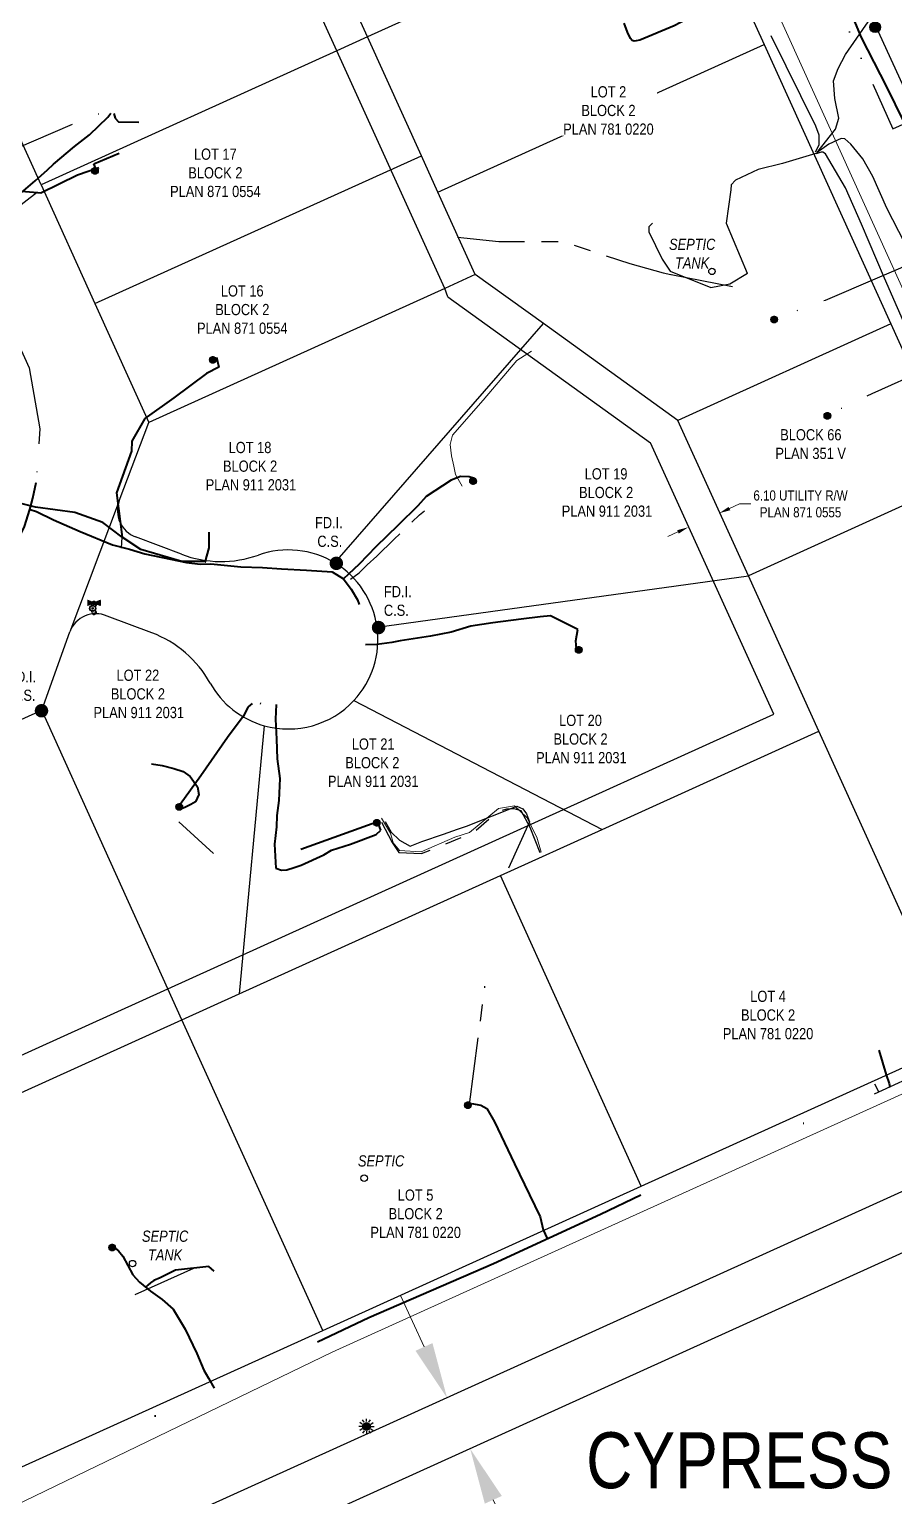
# Model space of a CAD drawing. Extents: x 312545 to 320442, y 5540407 to 5546054.
# Drawn here: x 316589 to 316743.5, y 5541749.7 to 5542012 of the extents above; entities that cross this region are included whole.
import ezdxf

# ---------------------------------------------------------------- set-up
doc = ezdxf.new("R2010")
doc.units = 0
doc.header["$LTSCALE"] = 5
doc.header["$PDSIZE"] = 0.5
for name, pattern in [('COOP2', [10, 5, -1, 0, -1, 0, -1, 0, -1, 0, -1]), ('DASHDOT', [25.4, 12.7, -6.35, 0, -6.35]), ('HIDDEN', [9.525, 6.35, -3.175]), ('POWERLINE5', [7.8, 2.4, -0.6, 0.6, -0.6, 0.6, -0.6, 2.4])]:
    doc.linetypes.add(name, pattern=pattern)
doc.layers.get('Defpoints').update_dxf_attribs({"color": 9})
for name, color, linetype, lineweight, true_color in [('AS-FIBRE-OPTIC', 7, 'foc-FIBREOP', 9, 0xff9c38), ('AS-WATER PIPE', 7, 'foc-WATER', 9, 0x8ac4ff), ('EXISTING PIPE UNKNOWN', 7, 'Continuous', 9, 0x5c4500)]:
    doc.layers.add(name, color=color, linetype=linetype, lineweight=lineweight, true_color=true_color)
for name, color, linetype in [('AS-POWER', 104, 'foc-POWER'), ('AS-POWER-EXISTING', 72, 'POWERLINE5'), ('AS-POWER-EXISTING-PP-1000', 72, 'Continuous'), ('AS-Sewer San_1000', 53, 'HIDDEN'), ('AS-SYMBOL-1000', 7, 'Continuous'), ('AS-TELEPHONE', 224, 'foc-TEL'), ('AS-TELEPHONE-TELUS', 224, 'foc-TEL'), ('F-RW', 190, 'Continuous'), ('L-MON-1000', 1, 'Continuous'), ('L-TITLEDB', 4, 'Continuous'), ('L-TITLEDB-T-1000', 4, 'Continuous'), ('P-APEX RECON-URBAN', 30, 'COOP2')]:
    doc.layers.add(name, color=color, linetype=linetype)
for name, color, linetype, lineweight in [('AS-RECON EXISTING', 151, 'DASHDOT', 40), ('F-RW-T', 190, 'Continuous', 9), ('F-WS-T-1000', 190, 'Continuous', 9)]:
    doc.layers.add(name, color=color, linetype=linetype, lineweight=lineweight)
doc.styles.add('1.8', font='ARIALN.TTF', dxfattribs={"height": 1.8})
doc.styles.add('175L', font='ARIALN.TTF', dxfattribs={"height": 10})
doc.styles.add('80CG', font='ARIALN.TTF', dxfattribs={"height": 10})
doc.styles.add('80L', font='ARIALN.TTF', dxfattribs={"height": 10})
doc.styles.add('foc-LtypeFont', font='ARIALN.TTF', dxfattribs={"height": 7.35})
doc.linetypes.add('foc-FIBREOP', pattern='A,10,-1,["FO",foc-LtypeFont,S=0.2,R=0,X=-0.5,Y=-0.75],-2.75', length=13.75)
doc.linetypes.add('foc-POWER', pattern='A,6,-1,["P",foc-LtypeFont,S=0.2,R=0,X=-0.625,Y=-0.75],-1.24,4', length=12.24)
doc.linetypes.add('foc-TEL', pattern='A,2,-1,["T",foc-LtypeFont,S=0.2,R=0,X=-0.425,Y=-0.75],-1.24,8', length=12.24)
doc.linetypes.add('foc-WATER', pattern='A,10,-1,["W",foc-LtypeFont,S=0.2,R=0,X=-0.425,Y=-0.75],-2', length=13)
doc.dimstyles.new('Compass 1 000', dxfattribs={"dimtxt": 1.8, "dimasz": 2, "dimexe": 0.2, "dimexo": 0.0625, "dimgap": 0.5, "dimtad": 0, "dimtih": 1, "dimtoh": 1, "dimzin": 0, "dimdsep": 46, "dimtxsty": '1.8', "dimcen": 0.1, "dimse1": 1, "dimse2": 1, "dimclrd": 256, "dimclrt": 256, "dimaunit": 1, "dimadec": 4, "dimazin": 0, "dimtfac": 0.06, "dimtofl": 0, "dimtmove": 0, "dimatfit": 0, "dimfxl": 0.2, "dimtolj": 1, "dimtzin": 0, "dimlwd": -1, "dimarcsym": 0})
doc.dimstyles.new('Compass 5 000', dxfattribs={"dimscale": 5, "dimtxt": 9, "dimasz": 2, "dimexe": 0.2, "dimexo": 0.0625, "dimgap": 0.5, "dimtad": 0, "dimtih": 1, "dimtoh": 1, "dimzin": 0, "dimdsep": 46, "dimtxsty": '80CG', "dimcen": 0.1, "dimse1": 1, "dimse2": 1, "dimclrd": 256, "dimclrt": 256, "dimaunit": 1, "dimadec": 4, "dimazin": 0, "dimtfac": 0.06, "dimtofl": 0, "dimtmove": 0, "dimatfit": 1, "dimfxl": 0.2, "dimtolj": 1, "dimtzin": 0, "dimlwd": -1, "dimarcsym": 0})

# ---------------------------------------------------------------- blocks, each defined once
blk = doc.blocks.new('fdia')
at = {"color": 255, "const_width": 1}
blk.add_lwpolyline([(-0.5, 0, 1), (0.5, 0, 1)], format="xyb", close=True, dxfattribs=at)
blk = doc.blocks.new('Fdiaa')
blk.add_blockref('fdia', (0, 0))
blk = doc.blocks.new('fdib')
at = {"color": 1, "const_width": 1.6}
blk.add_lwpolyline([(-0.4, 0, 1), (0.4, 0, 1)], format="xyb", close=True, dxfattribs=at)
at = {"color": 1}
blk.add_circle((0, 0), 0.8, dxfattribs=at)
blk = doc.blocks.new('Fdibb')
blk.add_blockref('fdib', (0, 0))
blk = doc.blocks.new('fdicc')
for name in ['Fdibb', 'Fdiaa']:
    blk.add_blockref(name, (0, 0))
blk = doc.blocks.new('FDI')
blk.add_blockref('fdicc', (0, 0))
blk = doc.blocks.new('*D431')
at = {"layer": 'Defpoints', "color": 0, "transparency": 16777216}
for p in [(316712.22, 5541925.52), (316712.37, 5541925.19), (316706.82, 5541922.67)]:
    blk.add_point(p, dxfattribs=at)
at = {"layer": 'F-WS-T-1000', "transparency": 16777216}
for p, q in [((316714.04, 5541926.34), (316715.86, 5541927.17)), ((316715.86, 5541927.17), (316717.86, 5541927.17)), ((316704.85, 5541922.17), (316703.02, 5541921.35))]:
    blk.add_line(p, q, dxfattribs=at)
for points in [[(316713.9, 5541926.65), (316714.18, 5541926.04), (316712.22, 5541925.52)], [(316704.71, 5541922.48), (316704.98, 5541921.87), (316706.67, 5541923)]]:
    blk.add_solid(points, dxfattribs=at)
at = {"layer": 'F-WS-T-1000', "transparency": 16777216, "insert": (316726.74, 5541927.17), "char_height": 1.8, "attachment_point": 5, "style": '1.8'}
blk.add_mtext('\\A1;6.10 UTILITY R/W\\PPLAN 871 0555', dxfattribs=at)
blk = doc.blocks.new('lightpole')
h = blk.add_hatch(color=255)
h.dxf.hatch_style = 1
h.paths.add_polyline_path([(-0.78, 0, 1), (0.78, 0, 1)])
h.paths.add_polyline_path([(0.68, 0, -1), (-0.68, 0, -1)], flags=16)
h = blk.add_hatch(color=13)
h.dxf.hatch_style = 1
edge = h.paths.add_edge_path()
edge.add_arc((0, 0), 0.682, 0, 360)
at = {"color": 13}
for p, q in [((-0.86, 0), (-1.38, 0)), ((-0.75, 0.43), (-1.19, 0.69)), ((-0.43, 0.75), (-0.69, 1.19)), ((0, 0.86), (0, 1.38)), ((0.43, 0.75), (0.69, 1.19)), ((0.75, 0.43), (1.19, 0.69)), ((0.86, 0), (1.38, 0)), ((-0.75, -0.43), (-1.19, -0.69)), ((-0.43, -0.75), (-0.69, -1.19)), ((0, -0.86), (0, -1.38)), ((0.43, -0.75), (0.69, -1.19)), ((0.75, -0.43), (1.19, -0.69))]:
    blk.add_line(p, q, dxfattribs=at)
blk.add_circle((0, 0), 0.682, dxfattribs=at)
blk = doc.blocks.new('RISER')
h = blk.add_hatch(color=255)
h.dxf.hatch_style = 1
edge = h.paths.add_edge_path()
edge.add_arc((0, 0), 0.7, 0, 360)
blk.add_hatch(color=13).paths.add_polyline_path([(0.58, -0.15), (-0.58, -0.15, 0.774597)])
at = {"color": 13}
blk.add_line((-0.58, -0.15), (0.58, -0.15), dxfattribs=at)
blk.add_circle((0, 0), 0.6, dxfattribs=at)
blk = doc.blocks.new('VALVE')
h = blk.add_hatch(color=255)
h.dxf.hatch_style = 1
edge = h.paths.add_edge_path()
edge.add_line((-0.33, 0.24), (-1.2, 0.59))
edge.add_line((-1.2, 0.59), (-1.2, -0.59))
edge.add_line((-1.2, -0.59), (-0.33, -0.24))
edge.add_arc((0, 0), 0.411, 215.8775, 324.1225)
edge.add_line((0.33, -0.24), (1.2, -0.59))
edge.add_line((1.2, -0.59), (1.2, 0.59))
edge.add_line((1.2, 0.59), (0.33, 0.24))
edge.add_arc((0, 0), 0.411, 35.8775, 144.1225)
at = {"color": 48}
for p, q in [((-1.1, 0.44), (-1.1, -0.44)), ((-0.29, 0.12), (-1.1, 0.44)), ((0.29, 0.12), (1.1, 0.44)), ((1.1, 0.44), (1.1, -0.44)), ((-1.1, -0.44), (-0.29, -0.12)), ((1.1, -0.44), (0.29, -0.12))]:
    blk.add_line(p, q, dxfattribs=at)
for radius in [0.311, 0.11]:
    blk.add_circle((0, 0), radius, dxfattribs=at)
blk = doc.blocks.new('Hydrant')
for points in [[(-2.9, 4.6), (0.4, 10.5), (0.6, 10.7), (0.8, 10.8), (1, 10.9), (1.3, 11), (1.6, 11), (1.9, 11), (2.3, 11), (2.6, 10.9), (2.9, 10.9), (3.3, 10.7), (3.6, 10.6), (4, 10.4), (4.4, 10.2), (4.8, 9.9), (5.2, 9.7), (5.5, 9.4), (5.8, 9.1), (6.1, 8.7), (6.3, 8.4), (6.4, 8.1), (6.5, 7.8), (6.6, 7.6), (6.6, 7.3), (6.5, 7), (4.4, 3.3)], [(-0.5, 8.9), (-0.3, 9.1), (-0.2, 9.2), (0, 9.3), (0.1, 9.3), (0.2, 9.4), (0.4, 9.4), (0.5, 9.4), (0.7, 9.5), (0.8, 9.5), (1, 9.5), (1.1, 9.4), (1.3, 9.4), (1.5, 9.4), (1.6, 9.4), (1.8, 9.3), (2, 9.3), (2.1, 9.2), (2.3, 9.2), (2.5, 9.1), (2.7, 9), (2.9, 8.9), (3.1, 8.9), (3.2, 8.7), (3.4, 8.6), (3.6, 8.5), (3.8, 8.4), (4, 8.3), (4.2, 8.1), (4.4, 8), (4.6, 7.8), (4.7, 7.7), (4.9, 7.5), (5, 7.4), (5.1, 7.2), (5.3, 7), (5.4, 6.9), (5.4, 6.7), (5.5, 6.6), (5.6, 6.4), (5.6, 6.3), (5.7, 6.2), (5.7, 6), (5.7, 5.9), (5.7, 5.7), (5.6, 5.5), (5.6, 5.4)], [(5.6, 5.5), (5.7, 5.8), (5.7, 5.9), (5.8, 6.1), (5.7, 6.3), (5.7, 6.4), (5.7, 6.5), (5.6, 6.7), (5.5, 6.8), (5.5, 7), (5.4, 7.1), (5.2, 7.3), (5.1, 7.4), (5, 7.6), (4.8, 7.8), (4.7, 7.9), (4.5, 8.1), (4.3, 8.2), (4.1, 8.4), (4, 8.5), (3.8, 8.6), (3.6, 8.7), (3.4, 8.9), (3.2, 9), (3, 9.1), (2.8, 9.1), (2.6, 9.2), (2.4, 9.3), (2.2, 9.3), (2.1, 9.4), (1.9, 9.4), (1.7, 9.5), (1.6, 9.5), (1.4, 9.5), (1.3, 9.6), (1.1, 9.6), (0.9, 9.6), (0.8, 9.6), (0.6, 9.6), (0.5, 9.5), (0.3, 9.5), (0.2, 9.5), (0.1, 9.4), (-0.1, 9.4), (-0.2, 9.2), (-0.3, 9.1), (-0.4, 9)], [(-2.9, -4.6), (0.4, -10.5), (0.6, -10.7), (0.8, -10.8), (1, -10.9), (1.3, -11), (1.6, -11), (1.9, -11), (2.3, -11), (2.6, -10.9), (2.9, -10.9), (3.3, -10.7), (3.6, -10.6), (4, -10.4), (4.4, -10.2), (4.8, -9.9), (5.2, -9.7), (5.5, -9.4), (5.8, -9.1), (6.1, -8.7), (6.3, -8.4), (6.4, -8.1), (6.5, -7.8), (6.6, -7.6), (6.6, -7.3), (6.5, -7), (4.4, -3.3)], [(-0.5, -8.9), (-0.3, -9.1), (-0.2, -9.2), (0, -9.3), (0.1, -9.3), (0.2, -9.4), (0.4, -9.4), (0.5, -9.4), (0.7, -9.5), (0.8, -9.5), (1, -9.5), (1.1, -9.4), (1.3, -9.4), (1.5, -9.4), (1.6, -9.4), (1.8, -9.3), (2, -9.3), (2.1, -9.2), (2.3, -9.2), (2.5, -9.1), (2.7, -9), (2.9, -8.9), (3.1, -8.9), (3.2, -8.7), (3.4, -8.6), (3.6, -8.5), (3.8, -8.4), (4, -8.3), (4.2, -8.1), (4.4, -8), (4.6, -7.8), (4.7, -7.7), (4.9, -7.5), (5, -7.4), (5.1, -7.2), (5.3, -7), (5.4, -6.9), (5.4, -6.7), (5.5, -6.6), (5.6, -6.4), (5.6, -6.3), (5.7, -6.2), (5.7, -6), (5.7, -5.9), (5.7, -5.7), (5.6, -5.5), (5.6, -5.4)], [(5.6, -5.5), (5.7, -5.8), (5.7, -5.9), (5.8, -6.1), (5.7, -6.3), (5.7, -6.4), (5.7, -6.5), (5.6, -6.7), (5.5, -6.8), (5.5, -7), (5.4, -7.1), (5.2, -7.3), (5.1, -7.4), (5, -7.6), (4.8, -7.8), (4.7, -7.9), (4.5, -8.1), (4.3, -8.2), (4.1, -8.4), (4, -8.5), (3.8, -8.6), (3.6, -8.7), (3.4, -8.9), (3.2, -9), (3, -9.1), (2.8, -9.1), (2.6, -9.2), (2.4, -9.3), (2.2, -9.3), (2.1, -9.4), (1.9, -9.4), (1.7, -9.5), (1.6, -9.5), (1.4, -9.5), (1.3, -9.6), (1.1, -9.6), (0.9, -9.6), (0.8, -9.6), (0.6, -9.6), (0.5, -9.5), (0.3, -9.5), (0.2, -9.5), (0.1, -9.4), (-0.1, -9.4), (-0.2, -9.2), (-0.3, -9.1), (-0.4, -9)]]:
    blk.add_lwpolyline(points)
for points in [[(-0.2, -1.2), (-0.2, -1.1, -0.174095), (-0.9, -0.7), (-1, -0.7, -0.150437), (-1.2, 0), (-1, -0.2), (-0.9, 0, 0.150437), (-0.8, -0.5), (-0.8, -0.6, 0.168265), (-0.2, -1), (-0.2, -0.9), (0, -1)], [(-0.1, -0.6), (-0.6, -0.1, -0.414213), (-0.6, 0.1), (-0.1, 0.6, -0.414214), (0.1, 0.6), (0.6, 0.1, -0.414213), (0.6, -0.1), (0.1, -0.6, -0.414214)]]:
    blk.add_lwpolyline(points, format="xyb", close=True)
blk.add_lwpolyline([(4.7, -2.9), (4.7, -3, 0.286746), (4.7, 3), (4.7, 2.9)], format="xyb")
for radius in [5.5, 4.7, 1.3, 0.8]:
    blk.add_circle((0, 0), radius)
blk = doc.blocks.new('POWERPOLE')
h = blk.add_hatch(color=255)
edge = h.paths.add_edge_path()
edge.add_arc((0, 0), 0.96, 0, 360)
at = {"linetype": 'Continuous'}
for p, q in [((0.68, -0.68), (-0.68, 0.68)), ((-0.68, -0.68), (0.68, 0.68))]:
    blk.add_line(p, q, dxfattribs=at)
blk.add_circle((0, 0), 0.96, dxfattribs=at)
blk = doc.blocks.new('*D1825')
at = {"layer": 'Defpoints', "color": 0, "transparency": 16777216}
for p in [(316713.62, 5541790.06), (316717.75, 5541780.96), (316667.73, 5541758.28)]:
    blk.add_point(p, dxfattribs=at)
at = {"layer": 'F-RW-T', "transparency": 16777216}
for p, q in [((316659.48, 5541776.49), (316655.35, 5541785.6)), ((316671.86, 5541749.17), (316676.25, 5541739.5)), ((316676.25, 5541739.5), (316686.25, 5541739.5))]:
    blk.add_line(p, q, dxfattribs=at)
for points in [[(316660.99, 5541777.18), (316657.96, 5541775.81), (316663.6, 5541767.39)], [(316673.38, 5541749.86), (316670.34, 5541748.49), (316667.73, 5541758.28)]]:
    blk.add_solid(points, dxfattribs=at)
at = {"layer": 'F-RW-T', "transparency": 16777216, "insert": (316741.57, 5541739.5), "char_height": 10, "attachment_point": 5, "style": '80CG'}
blk.add_mtext('\\A1;CYPRESS COUNTY\\P10.00 ACCESS R/W\\PPLAN 211 1686', dxfattribs=at)

msp = doc.modelspace()

# ---------------------------------------------------------------- linework, layer by layer
at = {"layer": 'AS-FIBRE-OPTIC', "flags": 128}
msp.add_lwpolyline([(316651.907, 5541871.007), (316653.498, 5541868.345), (316653.98, 5541866.604), (316655.123, 5541865.243), (316658.985, 5541864.968), (316664.96, 5541867.588), (316667.63, 5541868.445), (316672.799, 5541872.748), (316675.637, 5541873.201), (316677.836, 5541871.135), (316679.647, 5541867.602), (316680.406, 5541864.934)], dxfattribs=at)
at = {"layer": 'AS-POWER', "flags": 128}
msp.add_lwpolyline([(316627.031, 5542259.368), (316648.672, 5542212.903), (316669.131, 5542167.938), (316691.291, 5542118.665), (316707.377, 5542083.555), (316723.592, 5542048.313), (316740.238, 5542012.41), (316752.15, 5541986.405), (316763.969, 5541960.007), (316795.017, 5541892.554), (316812.264, 5541854.979), (316812.276, 5541854.979)], dxfattribs=at)
at = {"layer": 'AS-POWER-EXISTING', "flags": 128}
for points in [[(316665.477, 5541974.823), (316672.846, 5541974.077), (316684.278, 5541974.092), (316696.265, 5541970.143), (316702.229, 5541968.46), (316714.614, 5541966.008)], [(316646.322, 5541913.746), (316647.889, 5541914.853), (316649.347, 5541916.271), (316651.047, 5541917.837), (316654.158, 5541920.887), (316656.522, 5541923.141), (316658.697, 5541925.248), (316660.412, 5541926.586)], [(316651.859, 5541870.318), (316653.763, 5541866.637), (316654.99, 5541864.875), (316659.046, 5541864.69), (316668.312, 5541868.414), (316672.579, 5541872.162), (316674.304, 5541872.677), (316675.545, 5541872.719), (316676.782, 5541872.393), (316678.4, 5541869.376), (316680.174, 5541864.884)], [(316667.611, 5541819.855), (316670.374, 5541840.969)], [(316607.869, 5541785.856), (316618.371, 5541790.57)]]:
    msp.add_lwpolyline(points, dxfattribs=at)
at = {"layer": 'AS-RECON EXISTING', "flags": 128}
for points in [[(316721.188, 5542047.38), (316723.059, 5542043.828), (316726.75, 5542036.038), (316732.231, 5542023.949), (316733.024, 5542021.375), (316734.271, 5542018.681), (316735.618, 5542015.274), (316737.584, 5542010.543), (316742.12, 5542001.734), (316745.119, 5541995.502), (316748.773, 5541988.249), (316753.057, 5541979.133), (316757.101, 5541970.931), (316759.908, 5541964.986), (316762.218, 5541959.387), (316765.634, 5541951.893), (316768.842, 5541945.057), (316774.493, 5541932.091), (316777.689, 5541924.795), (316781.483, 5541916.777), (316787.856, 5541903.411), (316790.907, 5541896.612), (316794.159, 5541889.729), (316796.821, 5541882.688), (316800.06, 5541875.814), (316803.011, 5541868.827), (316805.163, 5541863.055), (316808.167, 5541855.584), (316810.101, 5541851.242), (316811.342, 5541848.405), (316813.033, 5541846.025), (316815.065, 5541845.099), (316817.019, 5541844.629), (316820.547, 5541845.3), (316824.127, 5541846.526), (316830.157, 5541848.865), (316833.034, 5541850.079), (316840.012, 5541853.521), (316842.1, 5541854.358), (316843.768, 5541855.122), (316845.963, 5541856.032), (316848.183, 5541856.56), (316849.56, 5541856.744), (316853.184, 5541856.128), (316856.864, 5541854.797), (316862.161, 5541852.192), (316871.811, 5541848.738), (316876.646, 5541847.063), (316883.178, 5541845.323), (316889.336, 5541843.672), (316894.826, 5541842.482), (316897.671, 5541841.67), (316900.95, 5541840.912), (316903.899, 5541839.552), (316904.832, 5541837.096), (316905.187, 5541836.013)], [(316707.728, 5542041.123), (316709.278, 5542037.955), (316709.529, 5542037.164), (316709.461, 5542033.64), (316708.811, 5542025.793), (316708.751, 5542017.49), (316708.265, 5542015.527), (316707.909, 5542014.688), (316707.538, 5542014.415), (316704.179, 5542012.633), (316698.017, 5542010.071), (316697.392, 5542009.957), (316696.992, 5542009.869), (316696.685, 5542009.995), (316696.359, 5542010.377), (316695.823, 5542011.515), (316695.238, 5542013.12)], [(316576.214, 5541973.517), (316577.561, 5541974.645), (316579.607, 5541976.003), (316585.768, 5541981.528), (316587.931, 5541983.117), (316590.026, 5541984.945), (316592.23, 5541986.86), (316593.294, 5541987.89), (316597.033, 5541991.049), (316599.713, 5541993.116), (316603.001, 5541996.271), (316603.553, 5541997.013)], [(316587.893, 5541983.054), (316588.303, 5541983.018), (316590.423, 5541982.847), (316591.019, 5541982.799), (316597.569, 5541985.986), (316601.396, 5541987.329)], [(316622.408, 5541953.407), (316622.817, 5541951.611), (316620.634, 5541950.47), (316614.78, 5541946.141), (316609.596, 5541942.429), (316607.26, 5541938.417), (316607.237, 5541936.612), (316604.566, 5541929.183), (316605.58, 5541921.232)], [(316668.518, 5541931.72), (316667.518, 5541931.989), (316665.995, 5541932.083), (316664.31, 5541931.422), (316659.856, 5541928.506), (316658.398, 5541926.822), (316654.869, 5541923.357), (316650.869, 5541919.483), (316647.911, 5541916.432), (316645.973, 5541914.619), (316645.103, 5541913.777)], [(316586.863, 5541920.577), (316588.123, 5541923.113), (316589.075, 5541926.193), (316589.615, 5541928.183), (316590.203, 5541931.01)], [(316620.436, 5541916.879), (316620.37, 5541916.888), (316616.212, 5541916.856), (316608.869, 5541919.002), (316605.58, 5541921.232), (316602.127, 5541923.842), (316597.132, 5541925.645), (316590.087, 5541926.621), (316586.493, 5541927.47)], [(316589.106, 5541926.187), (316590.24, 5541925.806), (316593.314, 5541924.348), (316598.058, 5541922.25), (316603.822, 5541919.876), (316606.892, 5541919.072), (316609.593, 5541918.252), (316617.064, 5541916.727), (316619.492, 5541916.402), (316621.423, 5541916.458), (316626.731, 5541915.917), (316630.632, 5541915.796), (316634.049, 5541915.579), (316638.488, 5541915.36), (316643.049, 5541915.055), (316645.102, 5541913.779), (316646.467, 5541911.921), (316647.596, 5541910.053), (316648.703, 5541906.66), (316649.017, 5541904.042), (316649.04, 5541901.579), (316648.548, 5541899.778), (316647.255, 5541895.902), (316643.735, 5541893.388), (316641.226, 5541892.595), (316639.013, 5541892.091), (316635.717, 5541891.361), (316632.01, 5541891.284), (316630.122, 5541891.488), (316628.799, 5541891.529)], [(316620.458, 5541916.737), (316620.391, 5541916.746), (316621.078, 5541919.323), (316621.085, 5541922.103)], [(316686.73, 5541901.299), (316686.621, 5541902.721), (316686.971, 5541904.7), (316682.062, 5541907.2), (316680.254, 5541906.997), (316676.815, 5541906.548), (316671.763, 5541905.912), (316667.865, 5541905.343), (316664.344, 5541904.266), (316660.668, 5541903.523), (316655.245, 5541902.694), (316653.728, 5541902.397), (316651.035, 5541902.041), (316649.022, 5541901.961)], [(316628.78, 5541891.531), (316628.097, 5541890.934), (316627.166, 5541889.196), (316624.362, 5541885.419), (316619.607, 5541878.571), (316615.897, 5541873.448)], [(316633.051, 5541891.329), (316632.953, 5541888.702), (316633.147, 5541885.139), (316633.23, 5541881.583), (316633.74, 5541878.093), (316633.544, 5541874.141), (316633.168, 5541871.457), (316633.111, 5541869.465), (316632.784, 5541866.358), (316633.015, 5541862.066), (316634.003, 5541861.704), (316634.989, 5541861.757), (316636.269, 5541862.183), (316637.542, 5541862.628), (316641.563, 5541864.437), (316642.963, 5541865.304), (316646.359, 5541866.38), (316650.926, 5541868.096), (316651.755, 5541868.877), (316651.205, 5541870.275)], [(316740.706, 5541829.556), (316742.034, 5541825.134), (316742.563, 5541823.59), (316742.718, 5541822.956)], [(316524.62, 5541725.234), (316525.892, 5541725.56), (316529.293, 5541726.439), (316533.295, 5541728.228), (316554.065, 5541737.839), (316565.367, 5541743.016), (316592.879, 5541755.746), (316608.758, 5541762.852), (316617.455, 5541767.105), (316636.797, 5541775.698), (316649.632, 5541781.782), (316671.881, 5541791.437), (316691.017, 5541800.247), (316698.722, 5541803.905), (316702.373, 5541805.939), (316706.057, 5541808.011), (316709.728, 5541809.664), (316714.675, 5541811.671), (316719.141, 5541813.499), (316726.067, 5541816.089), (316729.571, 5541817.273), (316732.163, 5541818.589), (316738.832, 5541821.357), (316739.961, 5541821.756)], [(316667.97, 5541819.996), (316669.625, 5541819.714), (316670.695, 5541819.089), (316672.097, 5541816.755), (316675.641, 5541809.229), (316678.338, 5541803.681), (316680.207, 5541799.732), (316680.737, 5541797.407), (316681.478, 5541795.871)], [(316603.818, 5541794.488), (316604.926, 5541793.663), (316605.707, 5541792.736), (316607.456, 5541789.409), (316608.683, 5541788.101), (316610.648, 5541786.465), (316612.723, 5541784.977), (316614.662, 5541783.265), (316616.824, 5541779.696), (316618.889, 5541775.31), (316620.147, 5541772.374), (316620.954, 5541770.938), (316621.973, 5541769.118)], [(316622.018, 5541790.048), (316621.066, 5541790.896), (316615.06, 5541790.194), (316612.372, 5541788.85), (316611.219, 5541788.384), (316610.615, 5541787.958), (316610.15, 5541787.55), (316609.8, 5541787.176)]]:
    msp.add_lwpolyline(points, dxfattribs=at)
at = {"layer": 'AS-RECON EXISTING', "color": 240, "flags": 128}
for points in [[(316604.1, 5541996.973), (316604.334, 5541996.105), (316604.933, 5541995.439), (316608.553, 5541995.415)], [(316600.856, 5541987.125), (316600.518, 5541987.954), (316604.995, 5541989.859)], [(316610.818, 5541880.693), (316612.696, 5541880.432), (316614.766, 5541879.882), (316616.465, 5541879.33), (316617.693, 5541878.439), (316619.036, 5541876.609), (316619.23, 5541875.26), (316618.671, 5541873.897), (316617.831, 5541873.476), (316616.748, 5541872.907), (316616.182, 5541872.679)], [(316650.874, 5541870.221), (316637.501, 5541865.398)]]:
    msp.add_lwpolyline(points, dxfattribs=at)
at = {"layer": 'AS-Sewer San_1000', "linetype": 'Continuous'}
for centre in [(316710.917, 5541968.742), (316648.786, 5541806.654)]:
    msp.add_circle(centre, 0.58, dxfattribs=at)
at = {"layer": 'AS-TELEPHONE', "flags": 128}
for points in [[(316652.54, 5541870.44), (316653.602, 5541868.49), (316655.112, 5541867.046), (316656.977, 5541865.973), (316659.112, 5541866.836), (316662.946, 5541868.143), (316665.476, 5541869.019), (316667.055, 5541869.604), (316676.046, 5541873.125), (316677.126, 5541872.7), (316677.816, 5541871.793), (316678.327, 5541870.38), (316674.575, 5541862.094)], [(316615.709, 5541870.375), (316621.87, 5541864.71)]]:
    msp.add_lwpolyline(points, dxfattribs=at)
at = {"layer": 'AS-TELEPHONE-TELUS', "flags": 128}
for points in [[(316729.649, 5541989.949), (316732.997, 5541994.167), (316733.597, 5541996.104), (316732.841, 5541999.637), (316732.649, 5542002.818), (316733.461, 5542005.016), (316734.782, 5542007.522), (316739.375, 5542014.095), (316751.222, 5542024.336), (316752.699, 5542026.954), (316753.233, 5542029.287), (316753.143, 5542030.735), (316752.468, 5542031.92), (316750.922, 5542033.288)], [(316729.407, 5541990.085), (316730.074, 5541991.354), (316730.079, 5541993.079), (316729.45, 5541994.69), (316721.491, 5542010.814)], [(316810.552, 5541839.575), (316805.572, 5541840.776), (316802.468, 5541842.864), (316800.195, 5541846.034), (316797.985, 5541849.084), (316796.171, 5541855.326), (316792.694, 5541862.647), (316790.006, 5541868.653), (316789.81, 5541871.676), (316789.495, 5541874.11), (316787.019, 5541879.903), (316782.837, 5541891.213), (316781.962, 5541892.515), (316778.597, 5541899.687), (316770.805, 5541918.309), (316767.273, 5541926.636), (316762.627, 5541936.4), (316758.405, 5541945.41), (316753.723, 5541955.361), (316749.516, 5541964.742), (316745.351, 5541973.782), (316742.155, 5541980.031), (316739.624, 5541985.668), (316737.841, 5541988.837), (316735.722, 5541991.473), (316734.624, 5541992.415), (316733.973, 5541992.497), (316731.814, 5541991.476), (316729.69, 5541989.996)], [(316729.476, 5541989.779), (316723.494, 5541988.015), (316719.16, 5541986.93), (316715.101, 5541985.016), (316714.356, 5541984.211), (316714.266, 5541983.293), (316713.468, 5541977.361), (316717.228, 5541968.439)], [(316756.364, 5541931.055), (316757.496, 5541932.032), (316757.723, 5541932.393), (316751.121, 5541946.429), (316748.278, 5541952.544), (316741.757, 5541967.539), (316737.637, 5541977.17), (316734.755, 5541983.659), (316731.185, 5541989.723), (316730.737, 5541990.036), (316730.406, 5541990.044), (316729.509, 5541989.767)], [(316700.272, 5541977.366), (316699.633, 5541976.722), (316699.658, 5541975.827), (316702.051, 5541970.905), (316703.464, 5541968.789), (316710.707, 5541965.844), (316714.127, 5541966.524), (316717.269, 5541968.415)]]:
    msp.add_lwpolyline(points, dxfattribs=at)
at = {"layer": 'AS-WATER PIPE', "flags": 128}
for points in [[(316589.064, 5542305.725), (316590.461, 5542302.722), (316680.811, 5542106.942), (316692.908, 5542080.624), (316799.057, 5541846.266)], [(316515.395, 5541715.98), (316575.167, 5541742.74), (316643.064, 5541775.576), (316799.134, 5541846.278)]]:
    msp.add_lwpolyline(points, dxfattribs=at)
at = {"layer": 'EXISTING PIPE UNKNOWN', "flags": 128}
msp.add_lwpolyline([(316666.281, 5541930.365), (316665.121, 5541932.417), (316664.819, 5541933.907), (316664.39, 5541935.784), (316664.139, 5541937.819), (316664.558, 5541939.461), (316670.028, 5541945.731), (316676.078, 5541952.818), (316678.705, 5541954.486)], dxfattribs=at)
at = {"layer": 'F-RW', "flags": 128}
for points in [[(316643.921, 5542008.17), (316622.808, 5542054.508)], [(316663.178, 5541965.691), (316643.921, 5542008.17)], [(316663.762, 5541964.171), (316663.178, 5541965.691)], [(316663.762, 5541964.171), (316699.96, 5541938.097)], [(316721.948, 5541889.596), (316699.96, 5541938.097)], [(316613.69, 5541840.517), (316721.948, 5541889.596)], [(316864.927, 5541847.724), (316539.995, 5541700.417)], [(316556.78, 5541814.716), (316613.69, 5541840.517)]]:
    msp.add_lwpolyline(points, dxfattribs=at)
at = {"layer": 'L-TITLEDB', "flags": 128}
for points in [[(316649.386, 5542010.648), (316628.361, 5542057.024)], [(316707.638, 5542037.058), (316649.386, 5542010.648)], [(316707.638, 5542037.058), (316720.224, 5542009.296)], [(316707.638, 5542037.058), (316720.224, 5542009.296)], [(316591.078, 5541984.214), (316571.941, 5542026.425)], [(316649.386, 5542010.648), (316643.921, 5542008.17)], [(316649.386, 5542010.648), (316643.921, 5542008.17)], [(316659.016, 5541989.408), (316649.386, 5542010.648)], [(316659.016, 5541989.408), (316649.386, 5542010.648)], [(316643.921, 5542008.17), (316591.078, 5541984.214)], [(316643.921, 5542008.17), (316591.078, 5541984.214)], [(316720.224, 5542009.296), (316742.875, 5541959.334)], [(316720.224, 5542009.296), (316742.875, 5541959.334)], [(316600.703, 5541962.983), (316659.016, 5541989.408)], [(316661.973, 5541982.888), (316659.016, 5541989.408)], [(316661.973, 5541982.888), (316659.016, 5541989.408)], [(316591.078, 5541984.214), (316600.703, 5541962.983)], [(316591.078, 5541984.214), (316600.703, 5541962.983)], [(316668.644, 5541968.169), (316661.973, 5541982.888)], [(316668.644, 5541968.169), (316661.973, 5541982.888)], [(316668.644, 5541968.169), (316663.178, 5541965.691)], [(316668.644, 5541968.169), (316663.178, 5541965.691)], [(316680.811, 5541959.405), (316668.644, 5541968.169)], [(316680.811, 5541959.405), (316668.644, 5541968.169)], [(316663.178, 5541965.691), (316610.336, 5541941.734)], [(316663.178, 5541965.691), (316610.336, 5541941.734)], [(316600.703, 5541962.983), (316610.336, 5541941.734)], [(316600.703, 5541962.983), (316610.336, 5541941.734)], [(316643.562, 5541916.619), (316680.811, 5541959.405)], [(316704.844, 5541942.094), (316680.811, 5541959.405)], [(316704.844, 5541942.094), (316680.811, 5541959.405)], [(316742.875, 5541959.334), (316704.844, 5541942.094)], [(316742.875, 5541959.334), (316704.844, 5541942.094)], [(316742.875, 5541959.334), (316755.46, 5541931.571)], [(316717.43, 5541914.331), (316704.844, 5541942.094)], [(316717.43, 5541914.331), (316704.844, 5541942.094)], [(316605.043, 5541927.719), (316610.336, 5541941.734)], [(316605.043, 5541927.719), (316610.336, 5541941.734)], [(316755.46, 5541931.571), (316717.43, 5541914.331)], [(316755.46, 5541931.571), (316717.43, 5541914.331)], [(316605.043, 5541927.719), (316596.208, 5541904.324)], [(316616.159, 5541918.174), (316607.956, 5541921.272)], [(316651.099, 5541905.12), (316717.43, 5541914.331)], [(316730.019, 5541886.562), (316717.43, 5541914.331)], [(316730.019, 5541886.562), (316717.43, 5541914.331)], [(316610.858, 5541904.14), (316602.854, 5541907.14)], [(316591.194, 5541890.319), (316596.208, 5541904.324)], [(316591.194, 5541890.319), (316596.208, 5541904.324)], [(316646.938, 5541892.024), (316691.304, 5541869.009)], [(316534.068, 5541864.601), (316591.194, 5541890.319)], [(316613.69, 5541840.517), (316591.194, 5541890.319)], [(316613.69, 5541840.517), (316591.194, 5541890.319)], [(316630.938, 5541887.537), (316626.477, 5541839.62)], [(316691.304, 5541869.009), (316730.019, 5541886.562)], [(316691.304, 5541869.009), (316730.019, 5541886.562)], [(316755.188, 5541831.044), (316730.019, 5541886.562)], [(316673.122, 5541860.768), (316691.304, 5541869.009)], [(316673.122, 5541860.768), (316691.304, 5541869.009)], [(316626.477, 5541839.62), (316673.122, 5541860.768)], [(316626.477, 5541839.62), (316673.122, 5541860.768)], [(316698.291, 5541805.249), (316673.122, 5541860.768)], [(316860.799, 5541856.831), (316535.866, 5541709.524)], [(316616.226, 5541834.973), (316613.69, 5541840.517)], [(316616.226, 5541834.973), (316613.69, 5541840.517)], [(316616.226, 5541834.973), (316626.477, 5541839.62)], [(316616.226, 5541834.973), (316626.477, 5541839.62)], [(316559.307, 5541809.169), (316616.226, 5541834.973)], [(316641.395, 5541779.456), (316616.226, 5541834.973)], [(316698.291, 5541805.249), (316755.188, 5541831.044)], [(316698.291, 5541805.249), (316755.188, 5541831.044)], [(316641.395, 5541779.456), (316698.291, 5541805.249)], [(316641.395, 5541779.456), (316698.291, 5541805.249)], [(316584.476, 5541753.651), (316641.395, 5541779.456)], [(316584.476, 5541753.651), (316641.395, 5541779.456)]]:
    msp.add_lwpolyline(points, dxfattribs=at)
at = {"layer": 'L-TITLEDB', "linetype": 'Continuous', "flags": 128}
msp.add_lwpolyline([(316661.973, 5541982.888), (316720.224, 5542009.296)], dxfattribs=at)
at = {"layer": 'L-TITLEDB', "flags": 128}
for points in [[(316605.043, 5541927.719, 0.4146021), (316607.956, 5541921.272)], [(316616.159, 5541918.174, 0.1774225), (316629.904, 5541918.031)], [(316643.562, 5541916.619, 0.2256304), (316629.904, 5541918.031)], [(316651.099, 5541905.12, 0.2258449), (316643.562, 5541916.619)], [(316602.854, 5541907.14, 0.4299485), (316596.208, 5541904.324)], [(316646.938, 5541892.024, 0.2257827), (316651.099, 5541905.12)], [(316621.265, 5541895.161, 0.1773559), (316610.858, 5541904.14)], [(316621.265, 5541895.161, 0.2002707), (316630.938, 5541887.537)], [(316630.938, 5541887.537, 0.2802468), (316646.938, 5541892.024)]]:
    msp.add_lwpolyline(points, format="xyb", dxfattribs=at)
at = {"layer": 'P-APEX RECON-URBAN', "color": 200, "flags": 128}
for points in [[(316467.209, 5542087.107), (316490.676, 5542097.466), (316497.151, 5542098.366), (316505.635, 5542097.101), (316511.996, 5542094.992), (316522.239, 5542089.733), (316532.049, 5542077.094), (316586.971, 5541955.858), (316588.933, 5541951.473), (316590.878, 5541940.577), (316590.203, 5541931.01)], [(316698.165, 5542094.071), (316707.488, 5542073.051), (316717.795, 5542050.563), (316734.034, 5542014.778), (316737.822, 5542006.372), (316743.231, 5541994.203), (316751.905, 5541998.142), (316762.293, 5542002.868), (316774.794, 5542008.548), (316789.366, 5542015.146), (316927.429, 5541950.908)], [(316573.698, 5541985.157), (316600.734, 5541996.773), (316603.568, 5541997.346)], [(316578.795, 5541973.906), (316590.409, 5541982.972)], [(316753.859, 5541973.339), (316731.144, 5541963.54), (316722.232, 5541960.303)], [(316761.366, 5541956.779), (316739.45, 5541946.83), (316731.747, 5541943.11)], [(316605.426, 5541919.295), (316605.578, 5541921.251)], [(316739.965, 5541821.745), (316756.073, 5541829.163), (316789.932, 5541844.21), (316808.672, 5541852.405)], [(316740.712, 5541822.098), (316740.01, 5541823.48)]]:
    msp.add_lwpolyline(points, dxfattribs=at)

# ---------------------------------------------------------------- block references
at = {"layer": 'AS-POWER-EXISTING-PP-1000', "xscale": 0.9996840038851079, "yscale": 0.9996840038851079, "zscale": 0.9996840038851079}
msp.add_blockref('POWERPOLE', (316740.071, 5542012.379), dxfattribs=at)
at = {"layer": 'AS-SYMBOL-1000'}
for name, p, xscale, yscale, zscale in [('RISER', (316600.703, 5541986.708), 0.9996840038851079, 0.9996840038851079, 0.9996840038851079), ('RISER', (316722.027, 5541960.127), 0.9996840038851079, 0.9996840038851079, 0.9996840038851079), ('RISER', (316621.748, 5541952.915), 0.9996840038851079, 0.9996840038851079, 0.9996840038851079), ('RISER', (316731.532, 5541942.916), 0.9996840038851079, 0.9996840038851079, 4.99842001942554), ('RISER', (316668.238, 5541931.264), 0.9996840038851079, 0.9996840038851079, 0.9996840038851079), ('VALVE', (316600.514, 5541909.488), 0.9996840038851079, 0.9996840038851079, 0.9996840038851079), ('Hydrant', (316600.304, 5541908.508, 743.666), 0.09996840038851107, 0.09996840038851107, 0.09996840038851107), ('RISER', (316687.112, 5541901.084), 0.9996840038851079, 0.9996840038851079, 0.9996840038851079), ('RISER', (316615.765, 5541873.013), 0.9996840038851079, 0.9996840038851079, 0.9996840038851079), ('RISER', (316651.057, 5541870.185), 0.9996840038851079, 0.9996840038851079, 0.9996840038851079), ('RISER', (316667.319, 5541819.7), 0.9996840038851079, 0.9996840038851079, 0.9996840038851079), ('RISER', (316603.782, 5541794.258), 0.9999399229901023, 0.9999399229901023, 10.99933915289112), ('lightpole', (316649.204, 5541762.281), 0.9996840038851079, 0.9996840038851079, 0.9996840038851079)]:
    msp.add_blockref(name, p, dxfattribs=dict(at, xscale=xscale, yscale=yscale, zscale=zscale))
at = {"layer": 'L-MON-1000'}
for p in [(316643.818, 5541916.556), (316651.357, 5541905.08), (316591.15, 5541890.203)]:
    msp.add_blockref('FDI', p, dxfattribs=at)

# ---------------------------------------------------------------- texts
at = {"layer": 'AS-Sewer San_1000', "linetype": 'Continuous', "char_height": 1.99937, "attachment_point": 1}
for s, gutter_width, insert, style in [('\\pi0.092458;{\\fArial Narrow|b0|i1|c0|p34;SEPTIC\\P\\pi1.1603;TANK}', 10, (316703.162, 5541974.575), '80L'), ('\\pi0.092458;{\\fArial Narrow|b0|i1|c0|p34;SEPTIC}', 50, (316647.587, 5541810.747), '175L')]:
    msp.add_mtext_dynamic_manual_height_columns(s, width=8.31332, gutter_width=gutter_width, heights=[0], dxfattribs=dict(at, insert=insert, style=style))
at = {"layer": 'L-TITLEDB-T-1000', "char_height": 1.99937, "attachment_point": 1, "style": '175L'}
for s, insert in [('\\pi3.2583;BLOCK 66\\P\\pi2.3875;PLAN 351 V', (316719.854, 5541940.538)), ('\\pi4.9071;LOT 18\\P\\pi3.9013;BLOCK 2\\P\\pi0.80746;PLAN 911 2031', (316619.67, 5541938.258)), ('\\pi4.9071;LOT 19\\P\\pi3.9013;BLOCK 2\\P\\pi0.80746;PLAN 911 2031', (316683.275, 5541933.551)), ('\\pi4.916;LOT 22\\P\\pi3.9013;BLOCK 2\\P\\pi0.80746;PLAN 911 2031', (316599.633, 5541897.553)), ('\\pi4.9119;LOT 20\\P\\pi3.9013;BLOCK 2\\P\\pi0.80746;PLAN 911 2031', (316678.702, 5541889.49)), ('\\pi5.0674;LOT 21\\P\\pi3.9013;BLOCK 2\\P\\pi0.80746;PLAN 911 2031', (316641.513, 5541885.257)), ('\\pi5.5488;LOT 4\\P\\pi3.9013;BLOCK 2\\P\\pi0.65199;PLAN 781 0220', (316712.203, 5541840.164)), ('\\pi5.5399;LOT 5\\P\\pi3.9013;BLOCK 2\\P\\pi0.65199;PLAN 781 0220', (316649.253, 5541804.639))]:
    msp.add_mtext_dynamic_manual_height_columns(s, width=17.18709, gutter_width=100, heights=[9.553], dxfattribs=dict(at, insert=insert))

# ---------------------------------------------------------------- dimensions: what is measured, and where the dimension line sits
at = {"layer": 'F-RW-T'}
dim = msp.add_linear_dim(base=(316667.732, 5541758.282), p1=(316713.618, 5541790.06), p2=(316717.745, 5541780.955), angle=294.38701, text='CYPRESS COUNTY\\P10.00 ACCESS R/W\\PPLAN 211 1686', dimstyle='Compass 5 000', dxfattribs=at)
dim.commit()
dim.dimension.update_dxf_attribs({"geometry": '*D1825', "text_midpoint": (316741.569, 5541739.495), "dimtype": 161})
at = {"layer": 'F-WS-T-1000', "color": 2}
dim = msp.add_aligned_dim(p1=(316706.817, 5541922.669), p2=(316712.369, 5541925.186), distance=0.362, text='6.10 UTILITY R/W\\PPLAN 871 0555', dimstyle='Compass 1 000', dxfattribs=at)
dim.commit()
dim.dimension.update_dxf_attribs({"geometry": '*D431', "text_midpoint": (316726.739, 5541927.168)})

# ---------------------------------------------------------------- next in the draw order: texts
at = {"layer": 'AS-Sewer San_1000', "linetype": 'Continuous', "insert": (316609.014, 5541797.289), "char_height": 2, "attachment_point": 1, "style": '175L', "bg_fill": 3, "box_fill_scale": 1.1, "bg_fill_color": 256, "bg_fill_transparency": 0}
msp.add_mtext_dynamic_manual_height_columns('\\pi0.091173;{\\fArial Narrow|b0|i1|c0|p34;SEPTIC\\P\\pi1.1594;TANK}', width=8.31332, gutter_width=50, heights=[0], dxfattribs=at)
at = {"layer": 'L-MON-1000', "char_height": 2, "attachment_point": 1, "style": '175L', "bg_fill": 3, "box_fill_scale": 1.1, "bg_fill_color": 256, "bg_fill_transparency": 0}
for s, insert in [('\\pi0.21236;FD.I.\\P\\pi0.63801;C.S.', (316639.787, 5541924.829)), ('FD.I.\\PC.S.', (316652.311, 5541912.497)), ('\\pi0.21236;FD.I.\\P\\pi0.63801;C.S.', (316584.997, 5541897.301))]:
    msp.add_mtext_dynamic_manual_height_columns(s, width=4.78808, gutter_width=50, heights=[0], dxfattribs=dict(at, insert=insert))
at = {"layer": 'L-TITLEDB-T-1000', "insert": (316683.688, 5542001.832), "char_height": 1.99937, "attachment_point": 1, "style": '175L', "bg_fill": 3, "box_fill_scale": 1.1, "bg_fill_color": 256, "bg_fill_transparency": 0}
msp.add_mtext_dynamic_manual_height_columns('\\pi5.5529;LOT 2\\P\\pi3.9013;BLOCK 2\\P\\pi0.65199;PLAN 781 0220', width=17.18709, gutter_width=100, heights=[9.553], dxfattribs=at)
at = {"layer": 'L-TITLEDB-T-1000', "char_height": 1.99937, "attachment_point": 1, "style": '175L', "bg_fill": 2}
for s, insert in [('\\pi4.9099;LOT 17\\P\\pi3.9013;BLOCK 2\\P\\pi0.65199;PLAN 871 0554', (316613.471, 5541990.689)), ('\\pi4.9099;LOT 16\\P\\pi3.9013;BLOCK 2\\P\\pi0.65199;PLAN 871 0554', (316618.277, 5541966.246))]:
    msp.add_mtext_dynamic_manual_height_columns(s, width=17.18709, gutter_width=100, heights=[9.553], dxfattribs=dict(at, insert=insert))

# ---------------------------------------------------------------- next in the draw order: linework, layer by layer
at = {"layer": 'AS-Sewer San_1000', "linetype": 'Continuous'}
msp.add_circle((316607.426, 5541791.394), 0.58, dxfattribs=at)

doc.saveas('drawing.dxf')
